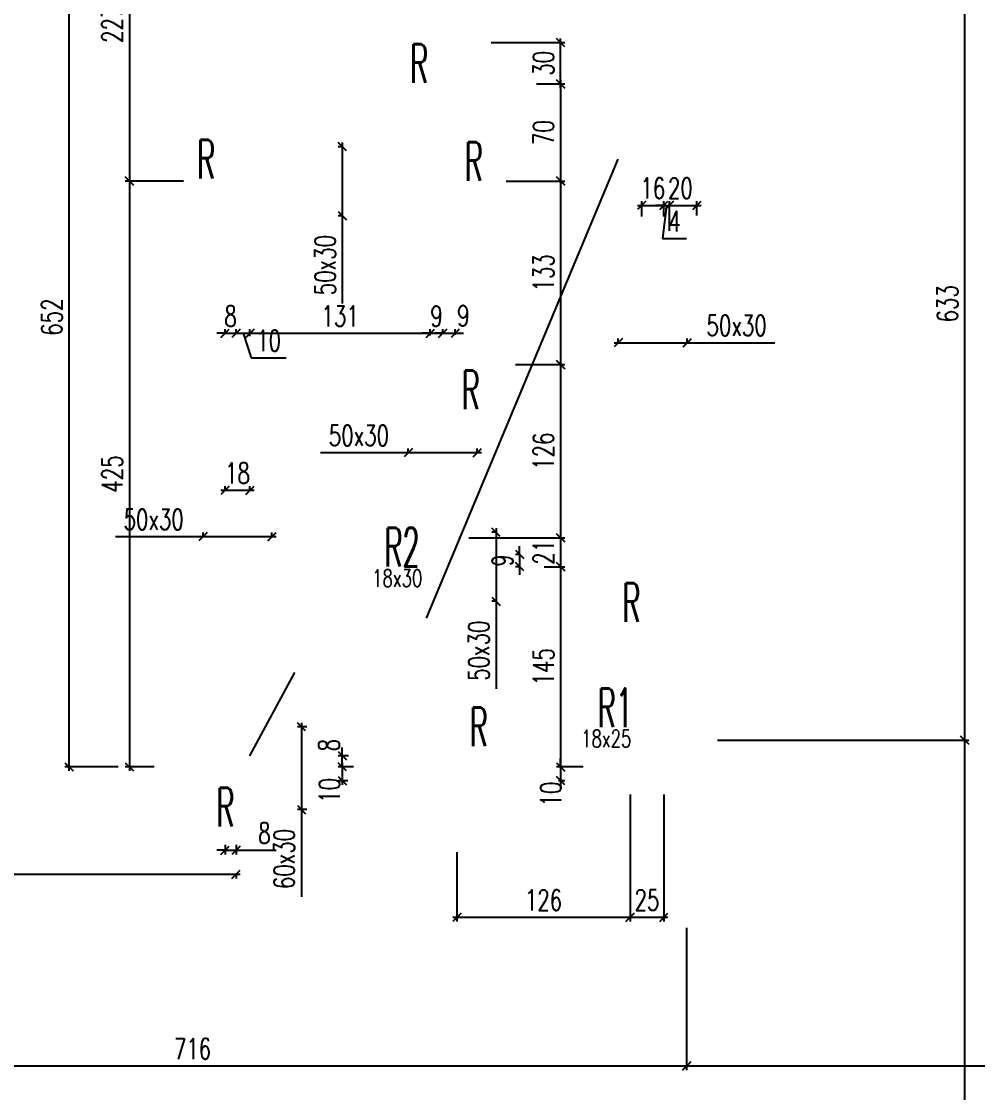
# Model space of a CAD drawing. Extents: x 307 to 786, y -197 to -94.
# Drawn here: x 341.44 to 348.37, y -108.6 to -100.83 of the extents above; entities that cross this region are included whole.
import ezdxf

# ---------------------------------------------------------------- set-up
doc = ezdxf.new("R2010")
doc.units = 0
doc.header["$LTSCALE"] = 0.5
doc.header["$MEASUREMENT"] = 0
doc.layers.get('DEFPOINTS').update_dxf_attribs({"linetype": 'CONTINUOUS'})
doc.layers.add('COTATION', color=7, linetype='CONTINUOUS')
doc.layers.add('REPERE-RAID', color=4, linetype='CONTINUOUS')
doc.styles.add('ROMANS8', font='romans.shx', dxfattribs={"width": 0.7})
doc.styles.get("Standard").update_dxf_attribs({"font": 'txt.shx'})
doc.dimstyles.new('COT50 cm', dxfattribs={"dimtxt": 0.15, "dimasz": 0.06, "dimexe": 0.03, "dimexo": 0.1, "dimgap": 0.05, "dimtad": 1, "dimdec": 0, "dimlfac": 100, "dimzin": 0, "dimdsep": 46, "dimtxsty": 'ROMANS8', "dimblk1": 'OBLIQUE', "dimblk2": 'OBLIQUE', "dimsah": 1, "dimcen": 0.03, "dimdle": 0.03, "dimclrt": 1, "dimadec": 0, "dimazin": 0, "dimtfac": 1, "dimtdec": 0, "dimtmove": 0, "dimatfit": 3, "dimfxl": 1, "dimfxlon": 1, "dimtolj": 1, "dimtzin": 0, "dimlwd": -1, "dimlwe": -1, "dimarcsym": 0})

# ---------------------------------------------------------------- blocks, each defined once
blk = doc.blocks.new('_Oblique')
at = {"layer": 'COTATION', "color": 0, "lineweight": -2}
blk.add_line((-0.5, -0.5), (0.5, 0.5), dxfattribs=at)
blk = doc.blocks.new('*D117')
at = {"layer": 'COTATION', "color": 0, "transparency": 16777216}
for p, q in [((342.7546, -104.5689), (342.1193, -104.5689)), ((342.7546, -104.5689), (342.7546, -104.5389)), ((343.2846, -104.5689), (342.7546, -104.5689)), ((343.2546, -104.5689), (343.2546, -104.5389))]:
    blk.add_line(p, q, dxfattribs=at)
at = {"layer": 'DEFPOINTS', "color": 0, "transparency": 16777216}
for p in [(342.7546, -104.5689), (342.7546, -104.5884), (343.2546, -104.5884)]:
    blk.add_point(p, dxfattribs=at)
at = {"layer": 'COTATION', "color": 0, "transparency": 16777216, "xscale": 0.06, "yscale": 0.06, "zscale": 0.06, "rotation": 180}
blk.add_blockref('_Oblique', (342.7546, -104.5689), dxfattribs=at)
at = {"layer": 'COTATION', "color": 0, "transparency": 16777216, "xscale": 0.06, "yscale": 0.06, "zscale": 0.06}
blk.add_blockref('_Oblique', (343.2546, -104.5689), dxfattribs=at)
at = {"layer": 'COTATION', "color": 1, "transparency": 16777216, "insert": (342.3968, -104.4439), "char_height": 0.15, "attachment_point": 5, "style": 'ROMANS8'}
blk.add_mtext('\\A1;50x30', dxfattribs=at)
blk = doc.blocks.new('*D118')
at = {"layer": 'COTATION', "color": 0, "transparency": 16777216}
for p, q in [((343.7647, -101.7427), (343.7347, -101.7427)), ((343.7647, -101.7127), (343.7647, -102.2427)), ((343.7647, -102.2427), (343.7347, -102.2427)), ((343.7647, -102.2427), (343.7647, -102.8781))]:
    blk.add_line(p, q, dxfattribs=at)
at = {"layer": 'DEFPOINTS', "color": 0, "transparency": 16777216}
for p in [(343.8382, -101.7427), (343.7647, -102.2427), (343.8382, -102.2427)]:
    blk.add_point(p, dxfattribs=at)
at = {"layer": 'COTATION', "color": 0, "transparency": 16777216, "xscale": 0.06, "yscale": 0.06, "zscale": 0.06}
for p, rotation in [((343.7647, -101.7427), 90), ((343.7647, -102.2427), 270)]:
    blk.add_blockref('_Oblique', p, dxfattribs=dict(at, rotation=rotation))
at = {"layer": 'COTATION', "color": 1, "transparency": 16777216, "insert": (343.6397, -102.6006), "char_height": 0.15, "attachment_point": 5, "rotation": 90, "style": 'ROMANS8'}
blk.add_mtext('\\A1;50x30', dxfattribs=at)
blk = doc.blocks.new('*D124')
at = {"layer": 'COTATION', "color": 0, "transparency": 16777216}
for p, q in [((342.8847, -104.233), (343.1247, -104.233)), ((342.9147, -104.233), (342.9147, -104.203)), ((343.0947, -104.233), (343.0947, -104.203))]:
    blk.add_line(p, q, dxfattribs=at)
at = {"layer": 'DEFPOINTS', "color": 0, "transparency": 16777216}
for p in [(343.0947, -104.233), (342.9147, -104.3258), (343.0947, -104.3258)]:
    blk.add_point(p, dxfattribs=at)
at = {"layer": 'COTATION', "color": 0, "transparency": 16777216, "xscale": 0.06, "yscale": 0.06, "zscale": 0.06, "rotation": 180}
blk.add_blockref('_Oblique', (342.9147, -104.233), dxfattribs=at)
at = {"layer": 'COTATION', "color": 0, "transparency": 16777216, "xscale": 0.06, "yscale": 0.06, "zscale": 0.06}
blk.add_blockref('_Oblique', (343.0947, -104.233), dxfattribs=at)
at = {"layer": 'COTATION', "color": 1, "transparency": 16777216, "insert": (343.0047, -104.108), "char_height": 0.15, "attachment_point": 5, "style": 'ROMANS8'}
blk.add_mtext('\\A1;18', dxfattribs=at)
blk = doc.blocks.new('*D125')
at = {"layer": 'COTATION', "color": 0, "transparency": 16777216}
for p, q in [((345.7359, -103.1637), (346.2659, -103.1637)), ((345.7659, -103.1637), (345.7659, -103.1337)), ((346.2659, -103.1637), (346.2659, -103.1337)), ((346.2659, -103.1637), (346.9012, -103.1637))]:
    blk.add_line(p, q, dxfattribs=at)
at = {"layer": 'DEFPOINTS', "color": 0, "transparency": 16777216}
for p in [(346.2659, -103.1637), (345.7659, -103.1832), (346.2659, -103.1832)]:
    blk.add_point(p, dxfattribs=at)
at = {"layer": 'COTATION', "color": 0, "transparency": 16777216, "xscale": 0.06, "yscale": 0.06, "zscale": 0.06, "rotation": 180}
blk.add_blockref('_Oblique', (345.7659, -103.1637), dxfattribs=at)
at = {"layer": 'COTATION', "color": 0, "transparency": 16777216, "xscale": 0.06, "yscale": 0.06, "zscale": 0.06}
blk.add_blockref('_Oblique', (346.2659, -103.1637), dxfattribs=at)
at = {"layer": 'COTATION', "color": 1, "transparency": 16777216, "insert": (346.6237, -103.0387), "char_height": 0.15, "attachment_point": 5, "style": 'ROMANS8'}
blk.add_mtext('\\A1;50x30', dxfattribs=at)
blk = doc.blocks.new('*D149')
at = {"layer": 'COTATION', "color": 0, "transparency": 16777216}
for p, q in [((344.2429, -103.9603), (344.2429, -103.9303)), ((344.7429, -103.9603), (344.7429, -103.9303)), ((344.2429, -103.9603), (343.6075, -103.9603)), ((344.7729, -103.9603), (344.2429, -103.9603))]:
    blk.add_line(p, q, dxfattribs=at)
at = {"layer": 'DEFPOINTS', "color": 0, "transparency": 16777216}
for p in [(344.2429, -103.9603), (344.2429, -103.9798), (344.7429, -103.9798)]:
    blk.add_point(p, dxfattribs=at)
at = {"layer": 'COTATION', "color": 0, "transparency": 16777216, "xscale": 0.06, "yscale": 0.06, "zscale": 0.06, "rotation": 180}
blk.add_blockref('_Oblique', (344.2429, -103.9603), dxfattribs=at)
at = {"layer": 'COTATION', "color": 0, "transparency": 16777216, "xscale": 0.06, "yscale": 0.06, "zscale": 0.06}
blk.add_blockref('_Oblique', (344.7429, -103.9603), dxfattribs=at)
at = {"layer": 'COTATION', "color": 1, "transparency": 16777216, "insert": (343.885, -103.8353), "char_height": 0.15, "attachment_point": 5, "style": 'ROMANS8'}
blk.add_mtext('\\A1;50x30', dxfattribs=at)
blk = doc.blocks.new('*D150')
at = {"layer": 'COTATION', "color": 0, "transparency": 16777216}
for p, q in [((344.88, -104.5374), (344.85, -104.5374)), ((344.88, -104.5074), (344.88, -105.0374)), ((344.88, -105.0374), (344.85, -105.0374)), ((344.88, -105.0374), (344.88, -105.6728))]:
    blk.add_line(p, q, dxfattribs=at)
at = {"layer": 'DEFPOINTS', "color": 0, "transparency": 16777216}
for p in [(344.9535, -104.5374), (344.88, -105.0374), (344.9535, -105.0374)]:
    blk.add_point(p, dxfattribs=at)
at = {"layer": 'COTATION', "color": 0, "transparency": 16777216, "xscale": 0.06, "yscale": 0.06, "zscale": 0.06}
for p, rotation in [((344.88, -104.5374), 90), ((344.88, -105.0374), 270)]:
    blk.add_blockref('_Oblique', p, dxfattribs=dict(at, rotation=rotation))
at = {"layer": 'COTATION', "color": 1, "transparency": 16777216, "insert": (344.755, -105.3953), "char_height": 0.15, "attachment_point": 5, "rotation": 90, "style": 'ROMANS8'}
blk.add_mtext('\\A1;50x30', dxfattribs=at)
blk = doc.blocks.new('*D151')
at = {"layer": 'COTATION', "color": 0, "transparency": 16777216}
for p, q in [((343.5086, -105.9472), (343.4386, -105.9472)), ((343.4686, -105.9172), (343.4686, -106.5472)), ((343.5086, -106.5472), (343.4386, -106.5472)), ((343.4686, -106.5472), (343.4686, -107.18))]:
    blk.add_line(p, q, dxfattribs=at)
at = {"layer": 'DEFPOINTS', "color": 0, "transparency": 16777216}
for p in [(343.7137, -105.9472), (343.4686, -106.5472), (343.7858, -106.5472)]:
    blk.add_point(p, dxfattribs=at)
at = {"layer": 'COTATION', "color": 0, "transparency": 16777216, "xscale": 0.06, "yscale": 0.06, "zscale": 0.06}
for p, rotation in [((343.4686, -105.9472), 90), ((343.4686, -106.5472), 270)]:
    blk.add_blockref('_Oblique', p, dxfattribs=dict(at, rotation=rotation))
at = {"layer": 'COTATION', "color": 1, "transparency": 16777216, "insert": (343.3436, -106.905), "char_height": 0.15, "attachment_point": 5, "rotation": 90, "style": 'ROMANS8'}
blk.add_mtext('\\A1;60x30', dxfattribs=at)
blk = doc.blocks.new('*D161')
at = {"layer": 'COTATION', "color": 0, "transparency": 16777216}
for p, q in [((342.9147, -103.0947), (342.8547, -103.0947)), ((342.9147, -103.0947), (342.9147, -103.0647)), ((342.9147, -103.0947), (342.9947, -103.0947)), ((342.9947, -103.0947), (342.9947, -103.0647)), ((342.9947, -103.0947), (343.0547, -103.0947))]:
    blk.add_line(p, q, dxfattribs=at)
at = {"layer": 'DEFPOINTS', "color": 0, "transparency": 16777216}
for p in [(342.9947, -103.0947), (342.9147, -103.1151), (342.9947, -103.1879)]:
    blk.add_point(p, dxfattribs=at)
at = {"layer": 'COTATION', "color": 0, "transparency": 16777216, "xscale": 0.06, "yscale": 0.06, "zscale": 0.06}
blk.add_blockref('_Oblique', (342.9147, -103.0947), dxfattribs=at)
at = {"layer": 'COTATION', "color": 0, "transparency": 16777216, "xscale": 0.06, "yscale": 0.06, "zscale": 0.06, "rotation": 180}
blk.add_blockref('_Oblique', (342.9947, -103.0947), dxfattribs=at)
at = {"layer": 'COTATION', "color": 1, "transparency": 16777216, "insert": (342.9547, -102.9697), "char_height": 0.15, "attachment_point": 5, "style": 'ROMANS8'}
blk.add_mtext('\\A1;8', dxfattribs=at)
blk = doc.blocks.new('*D162')
at = {"layer": 'COTATION', "color": 0, "transparency": 16777216}
for p, q in [((342.9647, -103.0947), (343.1247, -103.0947)), ((342.9947, -103.0947), (342.9947, -103.0647)), ((343.0447, -103.0947), (343.1027, -103.2731)), ((343.0947, -103.1155), (343.0947, -103.0647)), ((343.1027, -103.2731), (343.3577, -103.2731))]:
    blk.add_line(p, q, dxfattribs=at)
at = {"layer": 'DEFPOINTS', "color": 0, "transparency": 16777216}
for p in [(343.0947, -103.0947), (342.9947, -103.1879), (343.0947, -103.2155)]:
    blk.add_point(p, dxfattribs=at)
at = {"layer": 'COTATION', "color": 0, "transparency": 16777216, "xscale": 0.06, "yscale": 0.06, "zscale": 0.06, "rotation": 180}
blk.add_blockref('_Oblique', (342.9947, -103.0947), dxfattribs=at)
at = {"layer": 'COTATION', "color": 0, "transparency": 16777216, "xscale": 0.06, "yscale": 0.06, "zscale": 0.06}
blk.add_blockref('_Oblique', (343.0947, -103.0947), dxfattribs=at)
at = {"layer": 'COTATION', "color": 1, "transparency": 16777216, "insert": (343.2302, -103.1481), "char_height": 0.15, "attachment_point": 5, "style": 'ROMANS8'}
blk.add_mtext('\\A1;10', dxfattribs=at)
blk = doc.blocks.new('*D163')
at = {"layer": 'COTATION', "color": 0, "transparency": 16777216}
for p, q in [((343.0647, -103.0947), (344.4329, -103.0947)), ((343.0947, -103.1155), (343.0947, -103.0647)), ((344.4029, -103.111), (344.4029, -103.0647))]:
    blk.add_line(p, q, dxfattribs=at)
at = {"layer": 'DEFPOINTS', "color": 0, "transparency": 16777216}
for p in [(344.4029, -103.0947), (343.0947, -103.2155), (344.4029, -103.211)]:
    blk.add_point(p, dxfattribs=at)
at = {"layer": 'COTATION', "color": 0, "transparency": 16777216, "xscale": 0.06, "yscale": 0.06, "zscale": 0.06, "rotation": 180}
blk.add_blockref('_Oblique', (343.0947, -103.0947), dxfattribs=at)
at = {"layer": 'COTATION', "color": 0, "transparency": 16777216, "xscale": 0.06, "yscale": 0.06, "zscale": 0.06}
blk.add_blockref('_Oblique', (344.4029, -103.0947), dxfattribs=at)
at = {"layer": 'COTATION', "color": 1, "transparency": 16777216, "insert": (343.7488, -102.9697), "char_height": 0.15, "attachment_point": 5, "style": 'ROMANS8'}
blk.add_mtext('\\A1;131', dxfattribs=at)
blk = doc.blocks.new('*D164')
at = {"layer": 'COTATION', "color": 0, "transparency": 16777216}
for p, q in [((344.4029, -103.0947), (344.3429, -103.0947)), ((344.4029, -103.111), (344.4029, -103.0647)), ((344.4029, -103.0947), (344.4929, -103.0947)), ((344.4929, -103.0947), (344.4929, -103.0647)), ((344.4929, -103.0947), (344.5529, -103.0947))]:
    blk.add_line(p, q, dxfattribs=at)
at = {"layer": 'DEFPOINTS', "color": 0, "transparency": 16777216}
for p in [(344.4929, -103.0947), (344.4029, -103.211), (344.4929, -103.1936)]:
    blk.add_point(p, dxfattribs=at)
at = {"layer": 'COTATION', "color": 0, "transparency": 16777216, "xscale": 0.06, "yscale": 0.06, "zscale": 0.06}
blk.add_blockref('_Oblique', (344.4029, -103.0947), dxfattribs=at)
at = {"layer": 'COTATION', "color": 0, "transparency": 16777216, "xscale": 0.06, "yscale": 0.06, "zscale": 0.06, "rotation": 180}
blk.add_blockref('_Oblique', (344.4929, -103.0947), dxfattribs=at)
at = {"layer": 'COTATION', "color": 1, "transparency": 16777216, "insert": (344.4479, -102.9697), "char_height": 0.15, "attachment_point": 5, "style": 'ROMANS8'}
blk.add_mtext('\\A1;9', dxfattribs=at)
blk = doc.blocks.new('*D165')
at = {"layer": 'COTATION', "color": 0, "transparency": 16777216}
for p, q in [((344.4929, -103.0947), (344.4329, -103.0947)), ((344.4929, -103.0947), (344.4929, -103.0647)), ((344.4929, -103.0947), (344.5831, -103.0947)), ((344.5831, -103.1058), (344.5831, -103.0647)), ((344.5831, -103.0947), (344.6431, -103.0947))]:
    blk.add_line(p, q, dxfattribs=at)
at = {"layer": 'DEFPOINTS', "color": 0, "transparency": 16777216}
for p in [(344.5831, -103.0947), (344.4929, -103.1936), (344.5831, -103.2058)]:
    blk.add_point(p, dxfattribs=at)
at = {"layer": 'COTATION', "color": 0, "transparency": 16777216, "xscale": 0.06, "yscale": 0.06, "zscale": 0.06}
blk.add_blockref('_Oblique', (344.4929, -103.0947), dxfattribs=at)
at = {"layer": 'COTATION', "color": 0, "transparency": 16777216, "xscale": 0.06, "yscale": 0.06, "zscale": 0.06, "rotation": 180}
blk.add_blockref('_Oblique', (344.5831, -103.0947), dxfattribs=at)
at = {"layer": 'COTATION', "color": 1, "transparency": 16777216, "insert": (344.642, -102.967), "char_height": 0.15, "attachment_point": 5, "style": 'ROMANS8'}
blk.add_mtext('\\A1;9', dxfattribs=at)
blk = doc.blocks.new('*D170')
at = {"layer": 'COTATION', "color": 0, "transparency": 16777216}
for p, q in [((341.7826, -99.6874), (341.7826, -106.2672)), ((342.1404, -99.7174), (341.7526, -99.7174)), ((342.1404, -106.2372), (341.7526, -106.2372))]:
    blk.add_line(p, q, dxfattribs=at)
at = {"layer": 'DEFPOINTS', "color": 0, "transparency": 16777216}
for p in [(342.2404, -99.7174), (341.7826, -106.2372), (342.2404, -106.2372)]:
    blk.add_point(p, dxfattribs=at)
at = {"layer": 'COTATION', "color": 0, "transparency": 16777216, "xscale": 0.06, "yscale": 0.06, "zscale": 0.06}
for p, rotation in [((341.7826, -99.7174), 90), ((341.7826, -106.2372), 270)]:
    blk.add_blockref('_Oblique', p, dxfattribs=dict(at, rotation=rotation))
at = {"layer": 'COTATION', "color": 1, "transparency": 16777216, "insert": (341.6576, -102.9773), "char_height": 0.15, "attachment_point": 5, "rotation": 90, "style": 'ROMANS8'}
blk.add_mtext('\\A1;652', dxfattribs=at)
blk = doc.blocks.new('*D171')
at = {"layer": 'COTATION', "color": 0, "transparency": 16777216}
for p, q in [((342.2213, -99.6874), (342.2213, -102.0219)), ((342.3479, -99.7174), (342.1913, -99.7174)), ((342.614, -101.9919), (342.1913, -101.9919))]:
    blk.add_line(p, q, dxfattribs=at)
at = {"layer": 'DEFPOINTS', "color": 0, "transparency": 16777216}
for p in [(342.4479, -99.7174), (342.2213, -101.9919), (342.714, -101.9919)]:
    blk.add_point(p, dxfattribs=at)
at = {"layer": 'COTATION', "color": 0, "transparency": 16777216, "xscale": 0.06, "yscale": 0.06, "zscale": 0.06}
for p, rotation in [((342.2213, -99.7174), 90), ((342.2213, -101.9919), 270)]:
    blk.add_blockref('_Oblique', p, dxfattribs=dict(at, rotation=rotation))
at = {"layer": 'COTATION', "color": 1, "transparency": 16777216, "insert": (342.0963, -100.8547), "char_height": 0.15, "attachment_point": 5, "rotation": 90, "style": 'ROMANS8'}
blk.add_mtext('\\A1;227', dxfattribs=at)
blk = doc.blocks.new('*D172')
at = {"layer": 'COTATION', "color": 0, "transparency": 16777216}
for p, q in [((342.614, -101.9919), (342.1913, -101.9919)), ((342.2213, -101.9619), (342.2213, -106.2672)), ((342.3998, -106.2372), (342.1913, -106.2372))]:
    blk.add_line(p, q, dxfattribs=at)
at = {"layer": 'DEFPOINTS', "color": 0, "transparency": 16777216}
for p in [(342.714, -101.9919), (342.2213, -106.2372), (342.4998, -106.2372)]:
    blk.add_point(p, dxfattribs=at)
at = {"layer": 'COTATION', "color": 0, "transparency": 16777216, "xscale": 0.06, "yscale": 0.06, "zscale": 0.06}
for p, rotation in [((342.2213, -101.9919), 90), ((342.2213, -106.2372), 270)]:
    blk.add_blockref('_Oblique', p, dxfattribs=dict(at, rotation=rotation))
at = {"layer": 'COTATION', "color": 1, "transparency": 16777216, "insert": (342.0963, -104.1146), "char_height": 0.15, "attachment_point": 5, "rotation": 90, "style": 'ROMANS8'}
blk.add_mtext('\\A1;425', dxfattribs=at)
blk = doc.blocks.new('*D173')
at = {"layer": 'COTATION', "color": 0, "transparency": 16777216}
for p, q in [((345.1732, -101.2878), (345.3776, -101.2878)), ((345.3476, -101.2578), (345.3476, -102.0219)), ((344.9533, -101.9919), (345.3776, -101.9919))]:
    blk.add_line(p, q, dxfattribs=at)
at = {"layer": 'DEFPOINTS', "color": 0, "transparency": 16777216}
for p in [(345.0732, -101.2878), (344.8533, -101.9919), (345.3476, -101.9919)]:
    blk.add_point(p, dxfattribs=at)
at = {"layer": 'COTATION', "color": 0, "transparency": 16777216, "xscale": 0.06, "yscale": 0.06, "zscale": 0.06}
for p, rotation in [((345.3476, -101.2878), 90), ((345.3476, -101.9919), 270)]:
    blk.add_blockref('_Oblique', p, dxfattribs=dict(at, rotation=rotation))
at = {"layer": 'COTATION', "color": 1, "transparency": 16777216, "insert": (345.2226, -101.6398), "char_height": 0.15, "attachment_point": 5, "rotation": 90, "style": 'ROMANS8'}
blk.add_mtext('\\A1;70', dxfattribs=at)
blk = doc.blocks.new('*D174')
at = {"layer": 'COTATION', "color": 0, "transparency": 16777216}
for p, q in [((344.9533, -101.9919), (345.3776, -101.9919)), ((345.3476, -101.9619), (345.3476, -103.3514)), ((345.0215, -103.3214), (345.3776, -103.3214))]:
    blk.add_line(p, q, dxfattribs=at)
at = {"layer": 'DEFPOINTS', "color": 0, "transparency": 16777216}
for p in [(344.8533, -101.9919), (344.9215, -103.3214), (345.3476, -103.3214)]:
    blk.add_point(p, dxfattribs=at)
at = {"layer": 'COTATION', "color": 0, "transparency": 16777216, "xscale": 0.06, "yscale": 0.06, "zscale": 0.06}
for p, rotation in [((345.3476, -101.9919), 90), ((345.3476, -103.3214), 270)]:
    blk.add_blockref('_Oblique', p, dxfattribs=dict(at, rotation=rotation))
at = {"layer": 'COTATION', "color": 1, "transparency": 16777216, "insert": (345.2226, -102.6567), "char_height": 0.15, "attachment_point": 5, "rotation": 90, "style": 'ROMANS8'}
blk.add_mtext('\\A1;133', dxfattribs=at)
blk = doc.blocks.new('*D175')
at = {"layer": 'COTATION', "color": 0, "transparency": 16777216}
for p, q in [((345.0215, -103.3214), (345.3776, -103.3214)), ((345.3476, -103.2914), (345.3476, -104.6074)), ((344.6829, -104.5774), (345.3776, -104.5774))]:
    blk.add_line(p, q, dxfattribs=at)
at = {"layer": 'DEFPOINTS', "color": 0, "transparency": 16777216}
for p in [(344.9215, -103.3214), (344.5829, -104.5774), (345.3476, -104.5774)]:
    blk.add_point(p, dxfattribs=at)
at = {"layer": 'COTATION', "color": 0, "transparency": 16777216, "xscale": 0.06, "yscale": 0.06, "zscale": 0.06}
for p, rotation in [((345.3476, -103.3214), 90), ((345.3476, -104.5774), 270)]:
    blk.add_blockref('_Oblique', p, dxfattribs=dict(at, rotation=rotation))
at = {"layer": 'COTATION', "color": 1, "transparency": 16777216, "insert": (345.2226, -103.9494), "char_height": 0.15, "attachment_point": 5, "rotation": 90, "style": 'ROMANS8'}
blk.add_mtext('\\A1;126', dxfattribs=at)
blk = doc.blocks.new('*D176')
at = {"layer": 'COTATION', "color": 0, "transparency": 16777216}
for p, q in [((344.6829, -104.5774), (345.3776, -104.5774)), ((345.3476, -104.5474), (345.3476, -104.8166)), ((345.2282, -104.7866), (345.3776, -104.7866))]:
    blk.add_line(p, q, dxfattribs=at)
at = {"layer": 'DEFPOINTS', "color": 0, "transparency": 16777216}
for p in [(344.5829, -104.5774), (345.1282, -104.7866), (345.3476, -104.7866)]:
    blk.add_point(p, dxfattribs=at)
at = {"layer": 'COTATION', "color": 0, "transparency": 16777216, "xscale": 0.06, "yscale": 0.06, "zscale": 0.06}
for p, rotation in [((345.3476, -104.5774), 90), ((345.3476, -104.7866), 270)]:
    blk.add_blockref('_Oblique', p, dxfattribs=dict(at, rotation=rotation))
at = {"layer": 'COTATION', "color": 1, "transparency": 16777216, "insert": (345.2226, -104.682), "char_height": 0.15, "attachment_point": 5, "rotation": 90, "style": 'ROMANS8'}
blk.add_mtext('\\A1;21', dxfattribs=at)
blk = doc.blocks.new('*D177')
at = {"layer": 'COTATION', "color": 0, "transparency": 16777216}
for p, q in [((345.2282, -104.7866), (345.3776, -104.7866)), ((345.3476, -104.7566), (345.3476, -106.2674)), ((345.5105, -106.2374), (345.3176, -106.2374))]:
    blk.add_line(p, q, dxfattribs=at)
at = {"layer": 'DEFPOINTS', "color": 0, "transparency": 16777216}
for p in [(345.1282, -104.7866), (345.3476, -106.2374), (345.6105, -106.2374)]:
    blk.add_point(p, dxfattribs=at)
at = {"layer": 'COTATION', "color": 0, "transparency": 16777216, "xscale": 0.06, "yscale": 0.06, "zscale": 0.06}
for p, rotation in [((345.3476, -104.7866), 90), ((345.3476, -106.2374), 270)]:
    blk.add_blockref('_Oblique', p, dxfattribs=dict(at, rotation=rotation))
at = {"layer": 'COTATION', "color": 1, "transparency": 16777216, "insert": (345.2226, -105.512), "char_height": 0.15, "attachment_point": 5, "rotation": 90, "style": 'ROMANS8'}
blk.add_mtext('\\A1;145', dxfattribs=at)
blk = doc.blocks.new('*D181')
at = {"layer": 'COTATION', "color": 0, "transparency": 16777216}
for p, q in [((345.3476, -106.2374), (345.3476, -106.1774)), ((345.5105, -106.2374), (345.3176, -106.2374)), ((345.3476, -106.2374), (345.3476, -106.3374)), ((345.3327, -106.3374), (345.3776, -106.3374)), ((345.3476, -106.3374), (345.3476, -106.3974))]:
    blk.add_line(p, q, dxfattribs=at)
at = {"layer": 'DEFPOINTS', "color": 0, "transparency": 16777216}
for p in [(345.6105, -106.2374), (345.2327, -106.3374), (345.3476, -106.3374)]:
    blk.add_point(p, dxfattribs=at)
at = {"layer": 'COTATION', "color": 0, "transparency": 16777216, "xscale": 0.06, "yscale": 0.06, "zscale": 0.06}
for p, rotation in [((345.3476, -106.2374), 270), ((345.3476, -106.3374), 90)]:
    blk.add_blockref('_Oblique', p, dxfattribs=dict(at, rotation=rotation))
at = {"layer": 'COTATION', "color": 1, "transparency": 16777216, "insert": (345.2776, -106.4348), "char_height": 0.15, "attachment_point": 5, "rotation": 90, "style": 'ROMANS8'}
blk.add_mtext('\\A1;10', dxfattribs=at)
blk = doc.blocks.new('*D182')
at = {"layer": 'COTATION', "color": 0, "transparency": 16777216}
for p, q in [((345.906, -102.1679), (346.126, -102.1679)), ((345.936, -102.249), (345.936, -102.1379)), ((346.096, -102.249), (346.096, -102.1379))]:
    blk.add_line(p, q, dxfattribs=at)
at = {"layer": 'DEFPOINTS', "color": 0, "transparency": 16777216}
for p in [(346.096, -102.1679), (345.936, -102.349), (346.096, -102.349)]:
    blk.add_point(p, dxfattribs=at)
at = {"layer": 'COTATION', "color": 0, "transparency": 16777216, "xscale": 0.06, "yscale": 0.06, "zscale": 0.06, "rotation": 180}
blk.add_blockref('_Oblique', (345.936, -102.1679), dxfattribs=at)
at = {"layer": 'COTATION', "color": 0, "transparency": 16777216, "xscale": 0.06, "yscale": 0.06, "zscale": 0.06}
blk.add_blockref('_Oblique', (346.096, -102.1679), dxfattribs=at)
at = {"layer": 'COTATION', "color": 1, "transparency": 16777216, "insert": (346.016, -102.0429), "char_height": 0.15, "attachment_point": 5, "style": 'ROMANS8'}
blk.add_mtext('\\A1;16', dxfattribs=at)
blk = doc.blocks.new('*D183')
at = {"layer": 'COTATION', "color": 0, "transparency": 16777216}
for p, q in [((346.096, -102.1679), (346.036, -102.1679)), ((346.116, -102.1679), (346.086, -102.4081)), ((346.096, -102.249), (346.096, -102.1379)), ((346.096, -102.1679), (346.136, -102.1679)), ((346.096, -102.1679), (346.136, -102.1679)), ((346.136, -102.353), (346.136, -102.1379)), ((346.136, -102.1679), (346.196, -102.1679)), ((346.086, -102.4081), (346.261, -102.4081))]:
    blk.add_line(p, q, dxfattribs=at)
at = {"layer": 'DEFPOINTS', "color": 0, "transparency": 16777216}
for p in [(346.136, -102.1679), (346.096, -102.349), (346.136, -102.453)]:
    blk.add_point(p, dxfattribs=at)
at = {"layer": 'COTATION', "color": 0, "transparency": 16777216, "xscale": 0.06, "yscale": 0.06, "zscale": 0.06}
blk.add_blockref('_Oblique', (346.096, -102.1679), dxfattribs=at)
at = {"layer": 'COTATION', "color": 0, "transparency": 16777216, "xscale": 0.06, "yscale": 0.06, "zscale": 0.06, "rotation": 180}
blk.add_blockref('_Oblique', (346.136, -102.1679), dxfattribs=at)
at = {"layer": 'COTATION', "color": 1, "transparency": 16777216, "insert": (346.1735, -102.2831), "char_height": 0.15, "attachment_point": 5, "style": 'ROMANS8'}
blk.add_mtext('\\A1;4', dxfattribs=at)
blk = doc.blocks.new('*D184')
at = {"layer": 'COTATION', "color": 0, "transparency": 16777216}
for p, q in [((346.106, -102.1679), (346.366, -102.1679)), ((346.136, -102.353), (346.136, -102.1379)), ((346.336, -102.2421), (346.336, -102.1379))]:
    blk.add_line(p, q, dxfattribs=at)
at = {"layer": 'DEFPOINTS', "color": 0, "transparency": 16777216}
for p in [(346.336, -102.1679), (346.336, -102.3421), (346.136, -102.453)]:
    blk.add_point(p, dxfattribs=at)
at = {"layer": 'COTATION', "color": 0, "transparency": 16777216, "xscale": 0.06, "yscale": 0.06, "zscale": 0.06, "rotation": 180}
blk.add_blockref('_Oblique', (346.136, -102.1679), dxfattribs=at)
at = {"layer": 'COTATION', "color": 0, "transparency": 16777216, "xscale": 0.06, "yscale": 0.06, "zscale": 0.06}
blk.add_blockref('_Oblique', (346.336, -102.1679), dxfattribs=at)
at = {"layer": 'COTATION', "color": 1, "transparency": 16777216, "insert": (346.216, -102.0429), "char_height": 0.15, "attachment_point": 5, "style": 'ROMANS8'}
blk.add_mtext('\\A1;20', dxfattribs=at)
blk = doc.blocks.new('*D188')
at = {"layer": 'COTATION', "color": 0, "transparency": 16777216}
for p, q in [((344.8429, -100.9878), (345.3776, -100.9878)), ((345.3476, -101.3178), (345.3476, -100.9578)), ((345.1732, -101.2878), (345.3776, -101.2878))]:
    blk.add_line(p, q, dxfattribs=at)
at = {"layer": 'DEFPOINTS', "color": 0, "transparency": 16777216}
for p in [(344.7429, -100.9878), (345.3476, -100.9878), (345.0732, -101.2878)]:
    blk.add_point(p, dxfattribs=at)
at = {"layer": 'COTATION', "color": 0, "transparency": 16777216, "xscale": 0.06, "yscale": 0.06, "zscale": 0.06}
for p, rotation in [((345.3476, -100.9878), 90), ((345.3476, -101.2878), 270)]:
    blk.add_blockref('_Oblique', p, dxfattribs=dict(at, rotation=rotation))
at = {"layer": 'COTATION', "color": 1, "transparency": 16777216, "insert": (345.2226, -101.1378), "char_height": 0.15, "attachment_point": 5, "rotation": 90, "style": 'ROMANS8'}
blk.add_mtext('\\A1;30', dxfattribs=at)
blk = doc.blocks.new('*D240')
at = {"layer": 'COTATION', "color": 0, "transparency": 16777216}
for p, q in [((343.7645, -106.2072), (343.7645, -106.3675)), ((343.8461, -106.2372), (343.7345, -106.2372)), ((343.8059, -106.3375), (343.7345, -106.3375))]:
    blk.add_line(p, q, dxfattribs=at)
at = {"layer": 'DEFPOINTS', "color": 0, "transparency": 16777216}
for p in [(343.9461, -106.2372), (343.7645, -106.3375), (343.9059, -106.3375)]:
    blk.add_point(p, dxfattribs=at)
at = {"layer": 'COTATION', "color": 0, "transparency": 16777216, "xscale": 0.06, "yscale": 0.06, "zscale": 0.06}
for p, rotation in [((343.7645, -106.2372), 90), ((343.7645, -106.3375), 270)]:
    blk.add_blockref('_Oblique', p, dxfattribs=dict(at, rotation=rotation))
at = {"layer": 'COTATION', "color": 1, "transparency": 16777216, "insert": (343.6709, -106.4085), "char_height": 0.15, "attachment_point": 5, "rotation": 90, "style": 'ROMANS8'}
blk.add_mtext('\\A1;10', dxfattribs=at)
blk = doc.blocks.new('*D241')
at = {"layer": 'COTATION', "color": 0, "transparency": 16777216}
for p, q in [((343.7645, -106.157), (343.7645, -106.097)), ((343.8085, -106.157), (343.7345, -106.157)), ((343.7645, -106.2372), (343.7645, -106.157)), ((343.8461, -106.2372), (343.7345, -106.2372)), ((343.7645, -106.2372), (343.7645, -106.2972))]:
    blk.add_line(p, q, dxfattribs=at)
at = {"layer": 'DEFPOINTS', "color": 0, "transparency": 16777216}
for p in [(343.7645, -106.157), (343.9085, -106.157), (343.9461, -106.2372)]:
    blk.add_point(p, dxfattribs=at)
at = {"layer": 'COTATION', "color": 0, "transparency": 16777216, "xscale": 0.06, "yscale": 0.06, "zscale": 0.06}
for p, rotation in [((343.7645, -106.157), 270), ((343.7645, -106.2372), 90)]:
    blk.add_blockref('_Oblique', p, dxfattribs=dict(at, rotation=rotation))
at = {"layer": 'COTATION', "color": 1, "transparency": 16777216, "insert": (343.6681, -106.0804), "char_height": 0.15, "attachment_point": 5, "rotation": 90, "style": 'ROMANS8'}
blk.add_mtext('\\A1;8', dxfattribs=at)
blk = doc.blocks.new('*D260')
at = {"layer": 'COTATION', "color": 0, "transparency": 16777216}
for p, q in [((345.0507, -104.6974), (345.0507, -104.6374)), ((345.0507, -104.6974), (345.0207, -104.6974)), ((345.0507, -104.6974), (345.0507, -104.7866)), ((345.0507, -104.7866), (345.0207, -104.7866)), ((345.0507, -104.7866), (345.0507, -104.8466))]:
    blk.add_line(p, q, dxfattribs=at)
at = {"layer": 'DEFPOINTS', "color": 0, "transparency": 16777216}
for p in [(345.1204, -104.6974), (345.0507, -104.7866), (345.1204, -104.7866)]:
    blk.add_point(p, dxfattribs=at)
at = {"layer": 'COTATION', "color": 0, "transparency": 16777216, "xscale": 0.06, "yscale": 0.06, "zscale": 0.06}
for p, rotation in [((345.0507, -104.6974), 270), ((345.0507, -104.7866), 90)]:
    blk.add_blockref('_Oblique', p, dxfattribs=dict(at, rotation=rotation))
at = {"layer": 'COTATION', "color": 1, "transparency": 16777216, "insert": (344.9257, -104.742), "char_height": 0.15, "attachment_point": 5, "rotation": 90, "style": 'ROMANS8'}
blk.add_mtext('\\A1;9', dxfattribs=at)
blk = doc.blocks.new('*D445')
at = {"layer": 'COTATION', "color": 0, "transparency": 16777216}
for p, q in [((346.4859, -106.044), (348.3081, -106.044)), ((348.2781, -112.2772), (348.2781, -106.014)), ((347.714, -112.2472), (348.3081, -112.2472))]:
    blk.add_line(p, q, dxfattribs=at)
at = {"layer": 'DEFPOINTS', "color": 0, "transparency": 16777216}
for p in [(346.3859, -106.044), (348.2781, -106.044), (347.614, -112.2472)]:
    blk.add_point(p, dxfattribs=at)
at = {"layer": 'COTATION', "color": 0, "transparency": 16777216, "xscale": 0.06, "yscale": 0.06, "zscale": 0.06}
for p, rotation in [((348.2781, -106.044), 90), ((348.2781, -112.2472), 270)]:
    blk.add_blockref('_Oblique', p, dxfattribs=dict(at, rotation=rotation))
at = {"layer": 'COTATION', "color": 1, "transparency": 16777216, "insert": (348.1531, -109.1456), "char_height": 0.15, "attachment_point": 5, "rotation": 90, "style": 'ROMANS8'}
blk.add_mtext('\\A1;620', dxfattribs=at)
blk = doc.blocks.new('*D446')
at = {"layer": 'COTATION', "color": 0, "transparency": 16777216}
for p, q in [((348.2781, -106.074), (348.2781, -99.6874)), ((347.3263, -99.7174), (348.3081, -99.7174)), ((346.4859, -106.044), (348.3081, -106.044))]:
    blk.add_line(p, q, dxfattribs=at)
at = {"layer": 'DEFPOINTS', "color": 0, "transparency": 16777216}
for p in [(347.2263, -99.7174), (348.2781, -99.7174), (346.3859, -106.044)]:
    blk.add_point(p, dxfattribs=at)
at = {"layer": 'COTATION', "color": 0, "transparency": 16777216, "xscale": 0.06, "yscale": 0.06, "zscale": 0.06}
for p, rotation in [((348.2781, -99.7174), 90), ((348.2781, -106.044), 270)]:
    blk.add_blockref('_Oblique', p, dxfattribs=dict(at, rotation=rotation))
at = {"layer": 'COTATION', "color": 1, "transparency": 16777216, "insert": (348.1531, -102.8807), "char_height": 0.15, "attachment_point": 5, "rotation": 90, "style": 'ROMANS8'}
blk.add_mtext('\\A1;633', dxfattribs=at)
blk = doc.blocks.new('*D457')
at = {"layer": 'COTATION', "color": 0, "linetype": 'ByBlock', "transparency": 16777216}
for p, q in [((339.0959, -106.5481), (339.0959, -107.0461)), ((339.0659, -107.0161), (343.0247, -107.0161)), ((342.9947, -107.009), (342.9947, -107.0461))]:
    blk.add_line(p, q, dxfattribs=at)
at = {"layer": 'DEFPOINTS', "color": 0, "linetype": 'ByBlock', "transparency": 16777216}
for p in [(339.0959, -106.4481), (342.9947, -106.909), (342.9947, -107.0161)]:
    blk.add_point(p, dxfattribs=at)
at = {"layer": 'COTATION', "color": 0, "linetype": 'ByBlock', "transparency": 16777216, "xscale": 0.06, "yscale": 0.06, "zscale": 0.06, "rotation": 180}
blk.add_blockref('_Oblique', (339.0959, -107.0161), dxfattribs=at)
at = {"layer": 'COTATION', "color": 0, "linetype": 'ByBlock', "transparency": 16777216, "xscale": 0.06, "yscale": 0.06, "zscale": 0.06}
blk.add_blockref('_Oblique', (342.9947, -107.0161), dxfattribs=at)
at = {"layer": 'COTATION', "color": 1, "linetype": 'ByBlock', "transparency": 16777216, "insert": (341.0453, -106.8911), "char_height": 0.15, "attachment_point": 5, "style": 'ROMANS8'}
blk.add_mtext('\\A1;390', dxfattribs=at)
blk = doc.blocks.new('*D458')
at = {"layer": 'COTATION', "color": 0, "linetype": 'ByBlock', "transparency": 16777216}
for p, q in [((346.2609, -107.4051), (346.2609, -108.4351)), ((339.0959, -107.5621), (339.0959, -108.4351)), ((339.0659, -108.4051), (346.2909, -108.4051))]:
    blk.add_line(p, q, dxfattribs=at)
at = {"layer": 'DEFPOINTS', "color": 0, "linetype": 'ByBlock', "transparency": 16777216}
for p in [(346.2609, -107.144), (339.0959, -107.4621), (346.2609, -108.4051)]:
    blk.add_point(p, dxfattribs=at)
at = {"layer": 'COTATION', "color": 0, "linetype": 'ByBlock', "transparency": 16777216, "xscale": 0.06, "yscale": 0.06, "zscale": 0.06, "rotation": 180}
blk.add_blockref('_Oblique', (339.0959, -108.4051), dxfattribs=at)
at = {"layer": 'COTATION', "color": 0, "linetype": 'ByBlock', "transparency": 16777216, "xscale": 0.06, "yscale": 0.06, "zscale": 0.06}
blk.add_blockref('_Oblique', (346.2609, -108.4051), dxfattribs=at)
at = {"layer": 'COTATION', "color": 1, "linetype": 'ByBlock', "transparency": 16777216, "insert": (342.6784, -108.2801), "char_height": 0.15, "attachment_point": 5, "style": 'ROMANS8'}
blk.add_mtext('\\A1;716', dxfattribs=at)
blk = doc.blocks.new('*D459')
at = {"layer": 'COTATION', "color": 0, "transparency": 16777216}
for p, q in [((342.9147, -106.8019), (342.9147, -106.8719)), ((342.9947, -106.8019), (342.9947, -106.8719)), ((342.9147, -106.8419), (342.8547, -106.8419)), ((342.9147, -106.8419), (342.9947, -106.8419)), ((342.9947, -106.8419), (343.2847, -106.8419))]:
    blk.add_line(p, q, dxfattribs=at)
at = {"layer": 'DEFPOINTS', "color": 0, "transparency": 16777216}
for p in [(342.9147, -106.3374), (342.9947, -106.551), (342.9947, -106.8419)]:
    blk.add_point(p, dxfattribs=at)
at = {"layer": 'COTATION', "color": 0, "transparency": 16777216, "xscale": 0.06, "yscale": 0.06, "zscale": 0.06}
blk.add_blockref('_Oblique', (342.9147, -106.8419), dxfattribs=at)
at = {"layer": 'COTATION', "color": 0, "transparency": 16777216, "xscale": 0.06, "yscale": 0.06, "zscale": 0.06, "rotation": 180}
blk.add_blockref('_Oblique', (342.9947, -106.8419), dxfattribs=at)
at = {"layer": 'COTATION', "color": 1, "transparency": 16777216, "insert": (343.1997, -106.7169), "char_height": 0.15, "attachment_point": 5, "style": 'ROMANS8'}
blk.add_mtext('\\A1;8', dxfattribs=at)
blk = doc.blocks.new('*D460')
at = {"layer": 'COTATION', "color": 0, "linetype": 'ByBlock', "transparency": 16777216}
for p, q in [((346.2609, -107.4051), (346.2609, -108.4351)), ((353.136, -108.1753), (353.136, -108.4351)), ((346.2309, -108.4051), (353.166, -108.4051))]:
    blk.add_line(p, q, dxfattribs=at)
at = {"layer": 'DEFPOINTS', "color": 0, "linetype": 'ByBlock', "transparency": 16777216}
for p in [(346.2609, -107.144), (353.136, -108.0753), (353.136, -108.4051)]:
    blk.add_point(p, dxfattribs=at)
at = {"layer": 'COTATION', "color": 0, "linetype": 'ByBlock', "transparency": 16777216, "xscale": 0.06, "yscale": 0.06, "zscale": 0.06, "rotation": 180}
blk.add_blockref('_Oblique', (346.2609, -108.4051), dxfattribs=at)
at = {"layer": 'COTATION', "color": 0, "linetype": 'ByBlock', "transparency": 16777216, "xscale": 0.06, "yscale": 0.06, "zscale": 0.06}
blk.add_blockref('_Oblique', (353.136, -108.4051), dxfattribs=at)
at = {"layer": 'COTATION', "color": 1, "linetype": 'ByBlock', "transparency": 16777216, "insert": (349.6984, -108.2801), "char_height": 0.15, "attachment_point": 5, "style": 'ROMANS8'}
blk.add_mtext('\\A1;688', dxfattribs=at)
blk = doc.blocks.new('*D1398')
at = {"layer": 'COTATION', "color": 0, "transparency": 16777216}
for p, q in [((345.851, -106.4373), (345.851, -107.3576)), ((344.596, -106.8551), (344.596, -107.3576)), ((344.566, -107.3276), (345.881, -107.3276))]:
    blk.add_line(p, q, dxfattribs=at)
at = {"layer": 'DEFPOINTS', "color": 0, "transparency": 16777216}
for p in [(345.851, -106.3373), (344.596, -106.7551), (345.851, -107.3276)]:
    blk.add_point(p, dxfattribs=at)
at = {"layer": 'COTATION', "color": 0, "transparency": 16777216, "xscale": 0.06, "yscale": 0.06, "zscale": 0.06, "rotation": 180}
blk.add_blockref('_Oblique', (344.596, -107.3276), dxfattribs=at)
at = {"layer": 'COTATION', "color": 0, "transparency": 16777216, "xscale": 0.06, "yscale": 0.06, "zscale": 0.06}
blk.add_blockref('_Oblique', (345.851, -107.3276), dxfattribs=at)
at = {"layer": 'COTATION', "color": 1, "transparency": 16777216, "insert": (345.2235, -107.2026), "char_height": 0.15, "attachment_point": 5, "style": 'ROMANS8'}
blk.add_mtext('\\A1;126', dxfattribs=at)
blk = doc.blocks.new('*D1399')
at = {"layer": 'COTATION', "color": 0, "transparency": 16777216}
for p, q in [((345.851, -106.4373), (345.851, -107.3576)), ((346.0962, -106.4373), (346.0962, -107.3576)), ((345.821, -107.3276), (346.1262, -107.3276))]:
    blk.add_line(p, q, dxfattribs=at)
at = {"layer": 'DEFPOINTS', "color": 0, "transparency": 16777216}
for p in [(345.851, -106.3373), (346.0962, -106.3373), (346.0962, -107.3276)]:
    blk.add_point(p, dxfattribs=at)
at = {"layer": 'COTATION', "color": 0, "transparency": 16777216, "xscale": 0.06, "yscale": 0.06, "zscale": 0.06, "rotation": 180}
blk.add_blockref('_Oblique', (345.851, -107.3276), dxfattribs=at)
at = {"layer": 'COTATION', "color": 0, "transparency": 16777216, "xscale": 0.06, "yscale": 0.06, "zscale": 0.06}
blk.add_blockref('_Oblique', (346.0962, -107.3276), dxfattribs=at)
at = {"layer": 'COTATION', "color": 1, "transparency": 16777216, "insert": (345.9736, -107.2026), "char_height": 0.15, "attachment_point": 5, "style": 'ROMANS8'}
blk.add_mtext('\\A1;25', dxfattribs=at)

msp = doc.modelspace()

# ---------------------------------------------------------------- linework, layer by layer
at = {"layer": 'COTATION'}
for p, q in [((344.3753, -105.1596), (345.7659, -101.8317)), ((343.095, -106.157), (343.4193, -105.5532))]:
    msp.add_line(p, q, dxfattribs=at)

# ---------------------------------------------------------------- texts
at = {"layer": 'REPERE-RAID', "color": 4, "width": 0.519}
for s, p in [('R', (344.2562, -101.2798)), ('R', (342.712, -101.9729)), ('R', (344.653, -101.9886)), ('R', (344.6304, -103.6453)), ('R2', (344.07, -104.7846)), ('R', (345.7954, -105.1857)), ('R1', (345.6162, -105.949)), ('R', (344.6879, -106.0872)), ('R', (342.8515, -106.6688))]:
    msp.add_text(s, height=0.28, dxfattribs=at).set_placement(p)
at = {"layer": 'REPERE-RAID', "color": 1, "style": 'ROMANS8', "width": 0.7}
for s, p in [('18x30', (343.981, -104.9323)), ('18x25', (345.4971, -106.0947))]:
    msp.add_text(s, height=0.125, dxfattribs=at).set_placement(p)

# ---------------------------------------------------------------- dimensions: what is measured, and where the dimension line sits
at = {"layer": 'COTATION'}
for base, p1, p2, picture, middle in [((341.7826, -106.2372), (342.2404, -99.7174), (342.2404, -106.2372), '*D170', (341.6576, -102.9773)), ((342.2213, -101.9919), (342.4479, -99.7174), (342.714, -101.9919), '*D171', (342.0963, -100.8547)), ((345.3476, -101.9919), (345.0732, -101.2878), (344.8533, -101.9919), '*D173', (345.2226, -101.6398))]:
    dim = msp.add_linear_dim(base=base, p1=p1, p2=p2, angle=90, dimstyle='COT50 cm', dxfattribs=at)
    dim.commit()
    dim.dimension.update_dxf_attribs({"geometry": picture, "text_midpoint": middle})
for base, p1, p2, override, picture, middle in [((348.2781, -99.7174), (346.3859, -106.044), (347.2263, -99.7174), {"dimtmove": 1, "dimfxl": 10, "dimfxlon": 1}, '*D446', (348.1531, -102.8807)), ((345.3476, -100.9878), (345.0732, -101.2878), (344.7429, -100.9878), {"dimtmove": 1}, '*D188', (345.2226, -101.1378)), ((342.2213, -106.2372), (342.714, -101.9919), (342.4998, -106.2372), {"dimtmove": 1}, '*D172', (342.0963, -104.1146)), ((345.3476, -103.3214), (344.8533, -101.9919), (344.9215, -103.3214), {"dimtmove": 1}, '*D174', (345.2226, -102.6567)), ((345.3476, -104.5774), (344.9215, -103.3214), (344.5829, -104.5774), {"dimtmove": 1}, '*D175', (345.2226, -103.9494)), ((345.3476, -106.2374), (345.1282, -104.7866), (345.6105, -106.2374), {"dimtmove": 1}, '*D177', (345.2226, -105.512)), ((348.2781, -106.044), (347.614, -112.2472), (346.3859, -106.044), {"dimtmove": 1, "dimfxl": 10, "dimfxlon": 1}, '*D445', (348.1531, -109.1456))]:
    dim = msp.add_linear_dim(base=base, p1=p1, p2=p2, angle=90, dimstyle='COT50 cm', override=override, dxfattribs=at)
    dim.commit()
    dim.dimension.update_dxf_attribs({"geometry": picture, "text_midpoint": middle})
for base, p1, p2, angle, picture, middle in [((343.7647, -102.2427), (343.8382, -101.7427), (343.8382, -102.2427), 90, '*D118', (343.7647, -102.6006)), ((346.2659, -103.1637), (345.7659, -103.1832), (346.2659, -103.1832), 180, '*D125', (346.6237, -103.1637)), ((344.88, -105.0374), (344.9535, -104.5374), (344.9535, -105.0374), 90, '*D150', (344.88, -105.3953)), ((343.4686, -106.5472), (343.7137, -105.9472), (343.7858, -106.5472), 90, '*D151', (343.4686, -106.905))]:
    dim = msp.add_linear_dim(base=base, p1=p1, p2=p2, angle=angle, text='<>x30', dimstyle='COT50 cm', override={"dimfxl": 0.04, "dimfxlon": 1}, dxfattribs=at)
    dim.commit()
    dim.dimension.update_dxf_attribs({"geometry": picture, "text_midpoint": middle, "dimtype": 160})
for base, p1, p2, picture, middle in [((346.096, -102.1679), (345.936, -102.349), (346.096, -102.349), '*D182', (346.016, -102.1679)), ((342.9947, -103.0947), (342.9147, -103.1151), (342.9947, -103.1879), '*D161', (342.9547, -103.0947))]:
    dim = msp.add_linear_dim(base=base, p1=p1, p2=p2, dimstyle='COT50 cm', dxfattribs=at)
    dim.commit()
    dim.dimension.update_dxf_attribs({"geometry": picture, "text_midpoint": middle, "dimtype": 160})
for base, p1, p2, override, picture, middle in [((346.336, -102.1679), (346.136, -102.453), (346.336, -102.3421), {"dimtmove": 1}, '*D184', (346.216, -102.1679)), ((346.136, -102.1679), (346.096, -102.349), (346.136, -102.453), {"dimtmove": 1}, '*D183', (346.136, -102.4081)), ((344.4929, -103.0947), (344.4029, -103.211), (344.4929, -103.1936), {"dimtmove": 1}, '*D164', (344.4479, -103.0947)), ((344.5831, -103.0947), (344.4929, -103.1936), (344.5831, -103.2058), {"dimtmove": 1}, '*D165', (344.642, -103.092)), ((343.0947, -103.0947), (342.9947, -103.1879), (343.0947, -103.2155), {"dimtmove": 1}, '*D162', (343.1527, -103.2731)), ((343.0947, -104.233), (342.9147, -104.3258), (343.0947, -104.3258), {"dimfxl": 0.04, "dimfxlon": 1}, '*D124', (343.0047, -104.233)), ((346.0962, -107.3276), (345.851, -106.3373), (346.0962, -106.3373), {"dimtmove": 1}, '*D1399', (345.9736, -107.3276))]:
    dim = msp.add_linear_dim(base=base, p1=p1, p2=p2, dimstyle='COT50 cm', override=override, dxfattribs=at)
    dim.commit()
    dim.dimension.update_dxf_attribs({"geometry": picture, "text_midpoint": middle, "dimtype": 160})
for base, p1, p2, override, picture, middle in [((344.4029, -103.0947), (343.0947, -103.2155), (344.4029, -103.211), {"dimtmove": 1}, '*D163', (343.7488, -102.9697)), ((342.9947, -106.8419), (342.9147, -106.3374), (342.9947, -106.551), {"dimfxl": 0.04, "dimfxlon": 1}, '*D459', (343.1997, -106.7169))]:
    dim = msp.add_linear_dim(base=base, p1=p1, p2=p2, dimstyle='COT50 cm', override=override, dxfattribs=at)
    dim.commit()
    dim.dimension.update_dxf_attribs({"geometry": picture, "text_midpoint": middle})
for base, p1, p2, picture, middle in [((344.2429, -103.9603), (344.7429, -103.9798), (344.2429, -103.9798), '*D149', (343.885, -103.9603)), ((342.7546, -104.5689), (343.2546, -104.5884), (342.7546, -104.5884), '*D117', (342.3968, -104.5689))]:
    dim = msp.add_linear_dim(base=base, p1=p1, p2=p2, text='<>x30', dimstyle='COT50 cm', override={"dimfxl": 0.04, "dimfxlon": 1}, dxfattribs=at)
    dim.commit()
    dim.dimension.update_dxf_attribs({"geometry": picture, "text_midpoint": middle, "dimtype": 160})
for base, p1, p2, override, picture, middle in [((345.3476, -104.7866), (344.5829, -104.5774), (345.1282, -104.7866), {"dimtmove": 1}, '*D176', (345.3476, -104.682)), ((345.0507, -104.7866), (345.1204, -104.6974), (345.1204, -104.7866), {"dimfxl": 10, "dimfxlon": 1}, '*D260', (345.0507, -104.742)), ((343.7645, -106.157), (343.9461, -106.2372), (343.9085, -106.157), {"dimtmove": 1, "dimfxl": 10, "dimfxlon": 1}, '*D241', (343.7931, -106.0804)), ((343.7645, -106.3375), (343.9461, -106.2372), (343.9059, -106.3375), {"dimtmove": 1, "dimfxl": 10, "dimfxlon": 1}, '*D240', (343.7959, -106.4085)), ((345.3476, -106.3374), (345.6105, -106.2374), (345.2327, -106.3374), {"dimtmove": 1}, '*D181', (345.4026, -106.4348))]:
    dim = msp.add_linear_dim(base=base, p1=p1, p2=p2, angle=90, dimstyle='COT50 cm', override=override, dxfattribs=at)
    dim.commit()
    dim.dimension.update_dxf_attribs({"geometry": picture, "text_midpoint": middle, "dimtype": 160})
dim = msp.add_linear_dim(base=(345.85103, -107.32764), p1=(344.59599, -106.75513), p2=(345.85103, -106.33732), dimstyle='COT50 cm', dxfattribs=at)
dim.commit()
dim.dimension.update_dxf_attribs({"geometry": '*D1398', "text_midpoint": (345.22351, -107.20264)})
at = {"layer": 'COTATION', "linetype": 'ByBlock'}
for base, p1, p2, picture, middle in [((342.9947, -107.0161), (339.0959, -106.4481), (342.9947, -106.909), '*D457', (341.0453, -106.8911)), ((346.2608685767, -108.4050648269), (339.0958685768, -107.4620971378), (346.2608685767, -107.1439904779), '*D458', (342.6783685768, -108.2800648269)), ((353.136, -108.4051), (346.2609, -107.144), (353.136, -108.0753), '*D460', (349.6984, -108.2801))]:
    dim = msp.add_linear_dim(base=base, p1=p1, p2=p2, dimstyle='COT50 cm', override={"dimtmove": 1}, dxfattribs=at)
    dim.commit()
    dim.dimension.update_dxf_attribs({"geometry": picture, "text_midpoint": middle})

doc.saveas('drawing.dxf')
